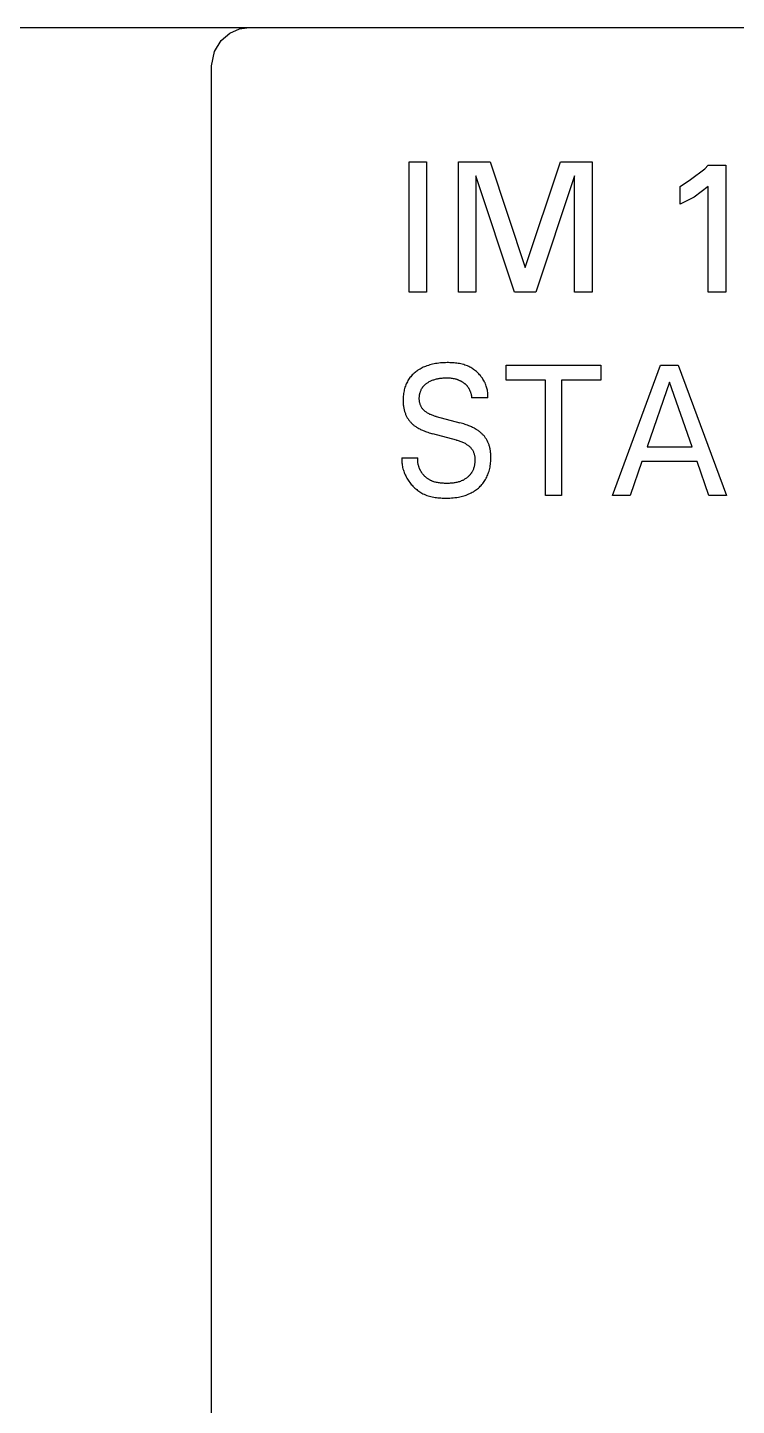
# Model space of a CAD drawing. Extents: x 10 to 879, y 6 to 221.
# Drawn here: x 616.23 to 622.99, y 180.49 to 193.62 of the extents above; entities that cross this region are included whole.
import ezdxf

# ---------------------------------------------------------------- set-up
doc = ezdxf.new("R2010")
doc.units = 0
doc.header["$LTSCALE"] = 5
doc.header["$MEASUREMENT"] = 0
doc.layers.get('0').update_dxf_attribs({"linetype": 'CONTINUOUS'})

msp = doc.modelspace()

# ---------------------------------------------------------------- linework, layer by layer
at = {"color": 7, "linetype": 'Continuous'}
for p, q in [((598.255, 193.624), (630.405, 193.624)), ((618.073, 193.499), (618.156, 193.57)), ((618.156, 193.57), (618.249, 193.611)), ((618.249, 193.611), (618.343, 193.624)), ((618.01, 193.396), (618.073, 193.499)), ((617.983, 193.259), (618.01, 193.396)), ((617.983, 106.671), (617.983, 193.259)), ((619.866, 191.103), (619.866, 192.345)), ((619.866, 192.345), (620.033, 192.345)), ((620.033, 192.345), (620.033, 191.103)), ((620.336, 191.103), (620.336, 192.345)), ((620.336, 192.345), (620.638, 192.345)), ((620.638, 192.345), (620.973, 191.338)), ((620.973, 191.338), (621.309, 192.345)), ((621.309, 192.345), (621.611, 192.345)), ((621.611, 192.345), (621.611, 191.103)), ((622.551, 192.177), (622.686, 192.278)), ((622.686, 192.278), (622.719, 192.312)), ((622.719, 192.312), (622.887, 192.312)), ((622.887, 192.312), (622.887, 191.103)), ((620.503, 192.211), (620.503, 191.103)), ((620.873, 191.103), (620.503, 192.211)), ((621.443, 192.211), (621.074, 191.103)), ((621.443, 191.103), (621.443, 192.211)), ((622.451, 192.11), (622.551, 192.177)), ((622.451, 191.942), (622.451, 192.11)), ((622.719, 192.11), (622.585, 192.009)), ((622.719, 191.103), (622.719, 192.11)), ((622.585, 192.009), (622.451, 191.942)), ((620.033, 191.103), (619.866, 191.103)), ((620.503, 191.103), (620.336, 191.103)), ((621.074, 191.103), (620.873, 191.103)), ((621.611, 191.103), (621.443, 191.103)), ((622.887, 191.103), (622.719, 191.103)), ((620.023, 190.395), (620.012, 190.391)), ((620.036, 190.4), (620.023, 190.395)), ((620.05, 190.405), (620.036, 190.4)), ((620.063, 190.409), (620.05, 190.405)), ((620.077, 190.413), (620.063, 190.409)), ((620.091, 190.416), (620.077, 190.413)), ((620.105, 190.419), (620.091, 190.416)), ((620.119, 190.422), (620.105, 190.419)), ((620.134, 190.424), (620.119, 190.422)), ((620.15, 190.426), (620.134, 190.424)), ((620.166, 190.428), (620.15, 190.426)), ((620.181, 190.429), (620.166, 190.428)), ((620.197, 190.43), (620.181, 190.429)), ((620.213, 190.43), (620.197, 190.43)), ((620.229, 190.431), (620.213, 190.43)), ((620.242, 190.431), (620.229, 190.431)), ((620.255, 190.43), (620.242, 190.431)), ((620.269, 190.43), (620.255, 190.43)), ((620.282, 190.429), (620.269, 190.43)), ((620.295, 190.428), (620.282, 190.429)), ((620.309, 190.427), (620.295, 190.428)), ((620.322, 190.425), (620.309, 190.427)), ((620.335, 190.423), (620.322, 190.425)), ((620.348, 190.421), (620.335, 190.423)), ((620.361, 190.418), (620.348, 190.421)), ((620.374, 190.415), (620.361, 190.418)), ((620.387, 190.412), (620.374, 190.415)), ((620.399, 190.408), (620.387, 190.412)), ((620.412, 190.404), (620.399, 190.408)), ((620.424, 190.399), (620.412, 190.404)), ((620.436, 190.393), (620.424, 190.399)), ((620.445, 190.389), (620.436, 190.393)), ((620.793, 190.265), (620.793, 190.406)), ((620.793, 190.406), (621.695, 190.406)), ((621.695, 190.406), (621.695, 190.265)), ((621.806, 189.164), (622.265, 190.406)), ((622.265, 190.406), (622.433, 190.406)), ((622.433, 190.406), (622.892, 189.164)), ((619.861, 190.269), (619.855, 190.259)), ((619.868, 190.278), (619.861, 190.269)), ((619.875, 190.288), (619.868, 190.278)), ((619.882, 190.297), (619.875, 190.288)), ((619.889, 190.305), (619.882, 190.297)), ((619.897, 190.314), (619.889, 190.305)), ((619.906, 190.322), (619.897, 190.314)), ((619.914, 190.33), (619.906, 190.322)), ((619.923, 190.337), (619.914, 190.33)), ((619.932, 190.344), (619.923, 190.337)), ((619.941, 190.351), (619.932, 190.344)), ((619.951, 190.358), (619.941, 190.351)), ((619.961, 190.364), (619.951, 190.358)), ((619.971, 190.37), (619.961, 190.364)), ((619.981, 190.376), (619.971, 190.37)), ((619.991, 190.381), (619.981, 190.376)), ((620.001, 190.386), (619.991, 190.381)), ((620.012, 190.391), (620.001, 190.386)), ((620.08, 190.26), (620.088, 190.263)), ((620.088, 190.263), (620.095, 190.266)), ((620.095, 190.266), (620.102, 190.268)), ((620.102, 190.268), (620.111, 190.271)), ((620.111, 190.271), (620.119, 190.273)), ((620.119, 190.273), (620.127, 190.275)), ((620.127, 190.275), (620.136, 190.277)), ((620.136, 190.277), (620.144, 190.279)), ((620.144, 190.279), (620.153, 190.28)), ((620.153, 190.28), (620.161, 190.282)), ((620.161, 190.282), (620.171, 190.283)), ((620.171, 190.283), (620.181, 190.284)), ((620.181, 190.284), (620.19, 190.285)), ((620.19, 190.285), (620.2, 190.286)), ((620.2, 190.286), (620.21, 190.286)), ((620.21, 190.286), (620.219, 190.286)), ((620.219, 190.286), (620.229, 190.286)), ((620.229, 190.286), (620.238, 190.286)), ((620.238, 190.286), (620.248, 190.286)), ((620.248, 190.286), (620.258, 190.285)), ((620.258, 190.285), (620.267, 190.284)), ((620.267, 190.284), (620.277, 190.283)), ((620.277, 190.283), (620.286, 190.281)), ((620.286, 190.281), (620.297, 190.279)), ((620.297, 190.279), (620.307, 190.277)), ((620.307, 190.277), (620.312, 190.275)), ((620.312, 190.275), (620.317, 190.274)), ((620.317, 190.274), (620.322, 190.272)), ((620.322, 190.272), (620.327, 190.27)), ((620.327, 190.27), (620.332, 190.268)), ((620.332, 190.268), (620.337, 190.266)), ((620.337, 190.266), (620.342, 190.264)), ((620.342, 190.264), (620.346, 190.262)), ((620.346, 190.262), (620.35, 190.26)), ((620.455, 190.383), (620.445, 190.389)), ((620.464, 190.378), (620.455, 190.383)), ((620.473, 190.372), (620.464, 190.378)), ((620.482, 190.366), (620.473, 190.372)), ((620.491, 190.36), (620.482, 190.366)), ((620.499, 190.353), (620.491, 190.36)), ((620.508, 190.346), (620.499, 190.353)), ((620.516, 190.339), (620.508, 190.346)), ((620.523, 190.332), (620.516, 190.339)), ((620.531, 190.324), (620.523, 190.332)), ((620.538, 190.316), (620.531, 190.324)), ((620.546, 190.308), (620.538, 190.316)), ((620.552, 190.299), (620.546, 190.308)), ((620.559, 190.29), (620.552, 190.299)), ((620.565, 190.282), (620.559, 190.29)), ((620.571, 190.273), (620.565, 190.282)), ((620.576, 190.264), (620.571, 190.273)), ((620.581, 190.255), (620.576, 190.264)), ((621.168, 190.265), (620.793, 190.265)), ((621.168, 189.164), (621.168, 190.265)), ((621.321, 190.265), (621.321, 189.164)), ((621.695, 190.265), (621.321, 190.265)), ((619.813, 190.136), (619.812, 190.123)), ((619.815, 190.148), (619.813, 190.136)), ((619.818, 190.161), (619.815, 190.148)), ((619.82, 190.173), (619.818, 190.161)), ((619.824, 190.185), (619.82, 190.173)), ((619.827, 190.196), (619.824, 190.185)), ((619.831, 190.207), (619.827, 190.196)), ((619.835, 190.218), (619.831, 190.207)), ((619.839, 190.229), (619.835, 190.218)), ((619.844, 190.239), (619.839, 190.229)), ((619.85, 190.249), (619.844, 190.239)), ((619.855, 190.259), (619.85, 190.249)), ((619.967, 190.125), (619.969, 190.132)), ((619.969, 190.132), (619.97, 190.138)), ((619.97, 190.138), (619.972, 190.145)), ((619.972, 190.145), (619.974, 190.151)), ((619.974, 190.151), (619.976, 190.157)), ((619.976, 190.157), (619.978, 190.163)), ((619.978, 190.163), (619.981, 190.169)), ((619.981, 190.169), (619.983, 190.174)), ((619.983, 190.174), (619.986, 190.18)), ((619.986, 190.18), (619.989, 190.185)), ((619.989, 190.185), (619.992, 190.19)), ((619.992, 190.19), (619.996, 190.195)), ((619.996, 190.195), (619.999, 190.2)), ((619.999, 190.2), (620.003, 190.205)), ((620.003, 190.205), (620.007, 190.21)), ((620.007, 190.21), (620.012, 190.215)), ((620.012, 190.215), (620.016, 190.219)), ((620.016, 190.219), (620.021, 190.223)), ((620.021, 190.223), (620.026, 190.228)), ((620.026, 190.228), (620.031, 190.231)), ((620.031, 190.231), (620.036, 190.235)), ((620.036, 190.235), (620.041, 190.239)), ((620.041, 190.239), (620.047, 190.242)), ((620.047, 190.242), (620.052, 190.246)), ((620.052, 190.246), (620.059, 190.25)), ((620.059, 190.25), (620.066, 190.253)), ((620.066, 190.253), (620.073, 190.257)), ((620.073, 190.257), (620.08, 190.26)), ((620.35, 190.26), (620.354, 190.258)), ((620.354, 190.258), (620.359, 190.256)), ((620.359, 190.256), (620.363, 190.254)), ((620.363, 190.254), (620.367, 190.252)), ((620.367, 190.252), (620.371, 190.249)), ((620.371, 190.249), (620.375, 190.247)), ((620.375, 190.247), (620.379, 190.244)), ((620.379, 190.244), (620.383, 190.241)), ((620.383, 190.241), (620.386, 190.239)), ((620.386, 190.239), (620.39, 190.236)), ((620.39, 190.236), (620.393, 190.233)), ((620.393, 190.233), (620.397, 190.231)), ((620.397, 190.231), (620.4, 190.228)), ((620.4, 190.228), (620.403, 190.225)), ((620.403, 190.225), (620.406, 190.222)), ((620.406, 190.222), (620.41, 190.219)), ((620.41, 190.219), (620.413, 190.215)), ((620.413, 190.215), (620.416, 190.212)), ((620.416, 190.212), (620.419, 190.209)), ((620.419, 190.209), (620.421, 190.205)), ((620.421, 190.205), (620.424, 190.202)), ((620.424, 190.202), (620.427, 190.199)), ((620.427, 190.199), (620.429, 190.195)), ((620.429, 190.195), (620.432, 190.192)), ((620.432, 190.192), (620.434, 190.188)), ((620.434, 190.188), (620.436, 190.184)), ((620.436, 190.184), (620.438, 190.181)), ((620.438, 190.181), (620.44, 190.177)), ((620.44, 190.177), (620.442, 190.173)), ((620.442, 190.173), (620.444, 190.169)), ((620.444, 190.169), (620.446, 190.165)), ((620.446, 190.165), (620.447, 190.161)), ((620.447, 190.161), (620.449, 190.157)), ((620.449, 190.157), (620.451, 190.153)), ((620.451, 190.153), (620.452, 190.149)), ((620.452, 190.149), (620.453, 190.145)), ((620.453, 190.145), (620.455, 190.14)), ((620.455, 190.14), (620.456, 190.136)), ((620.456, 190.136), (620.457, 190.131)), ((620.457, 190.131), (620.458, 190.127)), ((620.586, 190.246), (620.581, 190.255)), ((620.591, 190.237), (620.586, 190.246)), ((620.595, 190.227), (620.591, 190.237)), ((620.599, 190.218), (620.595, 190.227)), ((620.602, 190.208), (620.599, 190.218)), ((620.605, 190.198), (620.602, 190.208)), ((620.608, 190.188), (620.605, 190.198)), ((620.611, 190.178), (620.608, 190.188)), ((620.613, 190.168), (620.611, 190.178)), ((620.615, 190.158), (620.613, 190.168)), ((620.616, 190.147), (620.615, 190.158)), ((620.617, 190.137), (620.616, 190.147)), ((620.618, 190.127), (620.617, 190.137)), ((622.35, 190.246), (622.136, 189.629)), ((622.565, 189.629), (622.35, 190.246)), ((619.81, 190.098), (619.809, 190.085)), ((619.809, 190.085), (619.809, 190.072)), ((619.809, 190.072), (619.809, 190.064)), ((619.809, 190.064), (619.809, 190.055)), ((619.809, 190.055), (619.81, 190.046)), ((619.812, 190.123), (619.81, 190.11)), ((619.81, 190.11), (619.81, 190.098)), ((619.81, 190.046), (619.81, 190.037)), ((619.81, 190.037), (619.811, 190.029)), ((619.811, 190.029), (619.812, 190.02)), ((619.812, 190.02), (619.813, 190.011)), ((619.813, 190.011), (619.815, 190.003)), ((619.815, 190.003), (619.816, 189.994)), ((619.964, 190.098), (619.965, 190.105)), ((619.964, 190.091), (619.964, 190.098)), ((619.964, 190.085), (619.964, 190.091)), ((619.964, 190.079), (619.964, 190.085)), ((619.965, 190.073), (619.964, 190.079)), ((619.965, 190.112), (619.966, 190.119)), ((619.965, 190.105), (619.965, 190.112)), ((619.965, 190.067), (619.965, 190.073)), ((619.966, 190.061), (619.965, 190.067)), ((619.966, 190.119), (619.967, 190.125)), ((619.967, 190.055), (619.966, 190.061)), ((619.968, 190.049), (619.967, 190.055)), ((619.97, 190.043), (619.968, 190.049)), ((619.971, 190.038), (619.97, 190.043)), ((619.973, 190.032), (619.971, 190.038)), ((619.975, 190.026), (619.973, 190.032)), ((619.977, 190.021), (619.975, 190.026)), ((619.979, 190.016), (619.977, 190.021)), ((619.982, 190.01), (619.979, 190.016)), ((619.985, 190.005), (619.982, 190.01)), ((619.988, 190), (619.985, 190.005)), ((619.992, 189.995), (619.988, 190)), ((620.458, 190.127), (620.459, 190.122)), ((620.459, 190.122), (620.46, 190.118)), ((620.46, 190.118), (620.46, 190.113)), ((620.46, 190.113), (620.461, 190.109)), ((620.461, 190.109), (620.461, 190.104)), ((620.461, 190.104), (620.462, 190.1)), ((620.462, 190.1), (620.462, 190.095)), ((620.617, 190.095), (620.462, 190.095)), ((620.617, 190.095), (620.618, 190.106)), ((620.618, 190.116), (620.618, 190.127)), ((620.618, 190.106), (620.618, 190.116)), ((619.816, 189.994), (619.818, 189.986)), ((619.818, 189.986), (619.82, 189.979)), ((619.82, 189.979), (619.822, 189.972)), ((619.822, 189.972), (619.824, 189.965)), ((619.824, 189.965), (619.826, 189.958)), ((619.826, 189.958), (619.828, 189.951)), ((619.828, 189.951), (619.831, 189.945)), ((619.831, 189.945), (619.833, 189.938)), ((619.833, 189.938), (619.836, 189.931)), ((619.836, 189.931), (619.839, 189.925)), ((619.839, 189.925), (619.842, 189.919)), ((619.842, 189.919), (619.846, 189.912)), ((619.846, 189.912), (619.849, 189.906)), ((619.849, 189.906), (619.852, 189.9)), ((619.852, 189.9), (619.856, 189.895)), ((619.856, 189.895), (619.86, 189.889)), ((619.86, 189.889), (619.864, 189.883)), ((619.864, 189.883), (619.868, 189.878)), ((619.868, 189.878), (619.873, 189.872)), ((619.873, 189.872), (619.877, 189.867)), ((619.996, 189.991), (619.992, 189.995)), ((619.999, 189.986), (619.996, 189.991)), ((620.003, 189.981), (619.999, 189.986)), ((620.008, 189.977), (620.003, 189.981)), ((620.012, 189.973), (620.008, 189.977)), ((620.017, 189.969), (620.012, 189.973)), ((620.021, 189.965), (620.017, 189.969)), ((620.026, 189.961), (620.021, 189.965)), ((620.031, 189.958), (620.026, 189.961)), ((620.036, 189.954), (620.031, 189.958)), ((620.043, 189.95), (620.036, 189.954)), ((620.05, 189.946), (620.043, 189.95)), ((620.057, 189.942), (620.05, 189.946)), ((620.065, 189.938), (620.057, 189.942)), ((620.072, 189.935), (620.065, 189.938)), ((620.079, 189.932), (620.072, 189.935)), ((620.087, 189.929), (620.079, 189.932)), ((620.095, 189.926), (620.087, 189.929)), ((620.102, 189.923), (620.095, 189.926)), ((620.11, 189.921), (620.102, 189.923)), ((620.118, 189.919), (620.11, 189.921)), ((620.126, 189.916), (620.118, 189.919)), ((620.126, 189.916), (620.351, 189.857)), ((619.877, 189.867), (619.882, 189.862)), ((619.882, 189.862), (619.886, 189.857)), ((619.886, 189.857), (619.891, 189.852)), ((619.891, 189.852), (619.897, 189.847)), ((619.897, 189.847), (619.902, 189.842)), ((619.902, 189.842), (619.908, 189.838)), ((619.908, 189.838), (619.913, 189.833)), ((619.913, 189.833), (619.919, 189.829)), ((619.919, 189.829), (619.925, 189.825)), ((619.925, 189.825), (619.931, 189.821)), ((619.931, 189.821), (619.937, 189.817)), ((619.937, 189.817), (619.943, 189.813)), ((619.943, 189.813), (619.951, 189.808)), ((619.951, 189.808), (619.96, 189.804)), ((619.96, 189.804), (619.968, 189.799)), ((619.968, 189.799), (619.976, 189.795)), ((619.976, 189.795), (619.985, 189.791)), ((619.985, 189.791), (619.993, 189.787)), ((619.993, 189.787), (620.002, 189.783)), ((620.002, 189.783), (620.01, 189.78)), ((620.01, 189.78), (620.022, 189.775)), ((620.022, 189.775), (620.033, 189.771)), ((620.033, 189.771), (620.045, 189.767)), ((620.045, 189.767), (620.057, 189.763)), ((620.057, 189.763), (620.069, 189.759)), ((620.069, 189.759), (620.081, 189.756)), ((620.081, 189.756), (620.093, 189.753)), ((620.318, 189.693), (620.093, 189.753)), ((620.363, 189.853), (620.351, 189.857)), ((620.376, 189.85), (620.363, 189.853)), ((620.388, 189.846), (620.376, 189.85)), ((620.4, 189.842), (620.388, 189.846)), ((620.412, 189.838), (620.4, 189.842)), ((620.424, 189.834), (620.412, 189.838)), ((620.436, 189.829), (620.424, 189.834)), ((620.445, 189.825), (620.436, 189.829)), ((620.454, 189.822), (620.445, 189.825)), ((620.463, 189.818), (620.454, 189.822)), ((620.472, 189.813), (620.463, 189.818)), ((620.48, 189.809), (620.472, 189.813)), ((620.489, 189.805), (620.48, 189.809)), ((620.497, 189.8), (620.489, 189.805)), ((620.506, 189.795), (620.497, 189.8)), ((620.512, 189.791), (620.506, 189.795)), ((620.518, 189.787), (620.512, 189.791)), ((620.525, 189.783), (620.518, 189.787)), ((620.531, 189.779), (620.525, 189.783)), ((620.537, 189.774), (620.531, 189.779)), ((620.542, 189.77), (620.537, 189.774)), ((620.548, 189.765), (620.542, 189.77)), ((620.554, 189.76), (620.548, 189.765)), ((620.559, 189.755), (620.554, 189.76)), ((620.564, 189.75), (620.559, 189.755)), ((620.569, 189.745), (620.564, 189.75)), ((620.574, 189.74), (620.569, 189.745)), ((620.579, 189.735), (620.574, 189.74)), ((620.318, 189.693), (620.326, 189.691)), ((620.326, 189.691), (620.335, 189.688)), ((620.335, 189.688), (620.343, 189.685)), ((620.343, 189.685), (620.351, 189.683)), ((620.351, 189.683), (620.36, 189.68)), ((620.36, 189.68), (620.368, 189.677)), ((620.368, 189.677), (620.376, 189.673)), ((620.376, 189.673), (620.384, 189.67)), ((620.384, 189.67), (620.392, 189.666)), ((620.392, 189.666), (620.4, 189.662)), ((620.4, 189.662), (620.408, 189.657)), ((620.408, 189.657), (620.415, 189.652)), ((620.415, 189.652), (620.421, 189.649)), ((620.421, 189.649), (620.426, 189.645)), ((620.426, 189.645), (620.431, 189.641)), ((620.431, 189.641), (620.436, 189.637)), ((620.436, 189.637), (620.441, 189.633)), ((620.441, 189.633), (620.446, 189.629)), ((620.446, 189.629), (620.451, 189.624)), ((620.451, 189.624), (620.455, 189.619)), ((620.455, 189.619), (620.459, 189.614)), ((620.459, 189.614), (620.463, 189.609)), ((620.463, 189.609), (620.467, 189.604)), ((620.584, 189.729), (620.579, 189.735)), ((620.588, 189.724), (620.584, 189.729)), ((620.592, 189.718), (620.588, 189.724)), ((620.596, 189.712), (620.592, 189.718)), ((620.6, 189.706), (620.596, 189.712)), ((620.604, 189.7), (620.6, 189.706)), ((620.608, 189.694), (620.604, 189.7)), ((620.611, 189.687), (620.608, 189.694)), ((620.615, 189.681), (620.611, 189.687)), ((620.618, 189.674), (620.615, 189.681)), ((620.621, 189.668), (620.618, 189.674)), ((620.624, 189.661), (620.621, 189.668)), ((620.626, 189.654), (620.624, 189.661)), ((620.629, 189.647), (620.626, 189.654)), ((620.631, 189.64), (620.629, 189.647)), ((620.633, 189.633), (620.631, 189.64)), ((620.635, 189.626), (620.633, 189.633)), ((620.637, 189.619), (620.635, 189.626)), ((620.639, 189.61), (620.637, 189.619)), ((620.64, 189.601), (620.639, 189.61)), ((622.136, 189.629), (622.565, 189.629)), ((619.796, 189.524), (619.796, 189.512)), ((619.796, 189.524), (619.95, 189.524)), ((619.796, 189.512), (619.796, 189.5)), ((619.796, 189.5), (619.797, 189.488)), ((619.797, 189.488), (619.798, 189.477)), ((619.798, 189.477), (619.799, 189.465)), ((619.949, 189.519), (619.95, 189.524)), ((619.949, 189.514), (619.949, 189.519)), ((619.949, 189.509), (619.949, 189.514)), ((619.949, 189.505), (619.949, 189.509)), ((619.949, 189.5), (619.949, 189.505)), ((619.949, 189.495), (619.949, 189.5)), ((619.949, 189.49), (619.949, 189.495)), ((619.949, 189.486), (619.949, 189.49)), ((619.95, 189.481), (619.949, 189.486)), ((619.95, 189.476), (619.95, 189.481)), ((619.951, 189.472), (619.95, 189.476)), ((620.467, 189.604), (620.471, 189.599)), ((620.471, 189.599), (620.474, 189.593)), ((620.474, 189.593), (620.477, 189.588)), ((620.477, 189.588), (620.48, 189.582)), ((620.48, 189.582), (620.482, 189.575)), ((620.482, 189.575), (620.484, 189.569)), ((620.484, 189.569), (620.486, 189.563)), ((620.486, 189.563), (620.488, 189.556)), ((620.488, 189.556), (620.489, 189.55)), ((620.489, 189.55), (620.491, 189.543)), ((620.491, 189.543), (620.492, 189.536)), ((620.492, 189.536), (620.492, 189.53)), ((620.492, 189.53), (620.493, 189.523)), ((620.493, 189.48), (620.492, 189.472)), ((620.493, 189.523), (620.493, 189.516)), ((620.493, 189.516), (620.494, 189.509)), ((620.494, 189.494), (620.493, 189.487)), ((620.493, 189.487), (620.493, 189.48)), ((620.494, 189.509), (620.494, 189.501)), ((620.494, 189.501), (620.494, 189.494)), ((620.642, 189.592), (620.64, 189.601)), ((620.643, 189.584), (620.642, 189.592)), ((620.642, 189.462), (620.644, 189.475)), ((620.644, 189.575), (620.643, 189.584)), ((620.645, 189.566), (620.644, 189.575)), ((620.644, 189.475), (620.645, 189.489)), ((620.646, 189.557), (620.645, 189.566)), ((620.645, 189.489), (620.646, 189.503)), ((620.646, 189.548), (620.646, 189.557)), ((620.646, 189.539), (620.646, 189.548)), ((620.646, 189.53), (620.646, 189.539)), ((620.646, 189.516), (620.646, 189.53)), ((620.646, 189.503), (620.646, 189.516)), ((622.087, 189.488), (621.976, 189.164)), ((622.613, 189.488), (622.087, 189.488)), ((622.725, 189.164), (622.613, 189.488)), ((619.799, 189.465), (619.801, 189.453)), ((619.801, 189.453), (619.803, 189.441)), ((619.803, 189.441), (619.805, 189.43)), ((619.805, 189.43), (619.808, 189.418)), ((619.808, 189.418), (619.812, 189.407)), ((619.812, 189.407), (619.815, 189.396)), ((619.815, 189.396), (619.82, 189.384)), ((619.82, 189.384), (619.824, 189.373)), ((619.824, 189.373), (619.829, 189.362)), ((619.829, 189.362), (619.834, 189.352)), ((619.834, 189.352), (619.839, 189.341)), ((619.952, 189.467), (619.951, 189.472)), ((619.953, 189.462), (619.952, 189.467)), ((619.954, 189.458), (619.953, 189.462)), ((619.955, 189.453), (619.954, 189.458)), ((619.956, 189.449), (619.955, 189.453)), ((619.958, 189.444), (619.956, 189.449)), ((619.959, 189.439), (619.958, 189.444)), ((619.961, 189.435), (619.959, 189.439)), ((619.962, 189.431), (619.961, 189.435)), ((619.964, 189.426), (619.962, 189.431)), ((619.966, 189.422), (619.964, 189.426)), ((619.968, 189.417), (619.966, 189.422)), ((619.97, 189.413), (619.968, 189.417)), ((619.972, 189.409), (619.97, 189.413)), ((619.974, 189.405), (619.972, 189.409)), ((619.976, 189.401), (619.974, 189.405)), ((619.979, 189.396), (619.976, 189.401)), ((619.981, 189.392), (619.979, 189.396)), ((619.984, 189.388), (619.981, 189.392)), ((619.986, 189.384), (619.984, 189.388)), ((619.989, 189.38), (619.986, 189.384)), ((619.992, 189.376), (619.989, 189.38)), ((619.995, 189.372), (619.992, 189.376)), ((619.998, 189.368), (619.995, 189.372)), ((620.001, 189.364), (619.998, 189.368)), ((620.005, 189.361), (620.001, 189.364)), ((620.008, 189.357), (620.005, 189.361)), ((620.011, 189.353), (620.008, 189.357)), ((620.015, 189.35), (620.011, 189.353)), ((620.018, 189.346), (620.015, 189.35)), ((620.022, 189.343), (620.018, 189.346)), ((620.026, 189.34), (620.022, 189.343)), ((620.429, 189.344), (620.424, 189.339)), ((620.434, 189.348), (620.429, 189.344)), ((620.439, 189.353), (620.434, 189.348)), ((620.443, 189.358), (620.439, 189.353)), ((620.448, 189.363), (620.443, 189.358)), ((620.452, 189.368), (620.448, 189.363)), ((620.456, 189.374), (620.452, 189.368)), ((620.46, 189.379), (620.456, 189.374)), ((620.463, 189.385), (620.46, 189.379)), ((620.467, 189.391), (620.463, 189.385)), ((620.47, 189.397), (620.467, 189.391)), ((620.473, 189.404), (620.47, 189.397)), ((620.476, 189.41), (620.473, 189.404)), ((620.479, 189.417), (620.476, 189.41)), ((620.481, 189.423), (620.479, 189.417)), ((620.484, 189.43), (620.481, 189.423)), ((620.486, 189.437), (620.484, 189.43)), ((620.487, 189.444), (620.486, 189.437)), ((620.489, 189.451), (620.487, 189.444)), ((620.49, 189.458), (620.489, 189.451)), ((620.491, 189.465), (620.49, 189.458)), ((620.492, 189.472), (620.491, 189.465)), ((620.607, 189.34), (620.612, 189.351)), ((620.612, 189.351), (620.617, 189.362)), ((620.617, 189.362), (620.621, 189.373)), ((620.621, 189.373), (620.625, 189.385)), ((620.625, 189.385), (620.629, 189.396)), ((620.629, 189.396), (620.632, 189.408)), ((620.632, 189.408), (620.635, 189.421)), ((620.635, 189.421), (620.638, 189.435)), ((620.638, 189.435), (620.641, 189.448)), ((620.641, 189.448), (620.642, 189.462)), ((619.839, 189.341), (619.845, 189.33)), ((619.845, 189.33), (619.851, 189.32)), ((619.851, 189.32), (619.858, 189.31)), ((619.858, 189.31), (619.864, 189.3)), ((619.864, 189.3), (619.872, 189.29)), ((619.872, 189.29), (619.879, 189.28)), ((619.879, 189.28), (619.887, 189.271)), ((619.887, 189.271), (619.895, 189.262)), ((619.895, 189.262), (619.903, 189.253)), ((619.903, 189.253), (619.912, 189.244)), ((619.912, 189.244), (619.921, 189.236)), ((619.921, 189.236), (619.93, 189.228)), ((619.93, 189.228), (619.939, 189.221)), ((619.939, 189.221), (619.948, 189.213)), ((619.948, 189.213), (619.958, 189.206)), ((620.029, 189.336), (620.026, 189.34)), ((620.033, 189.333), (620.029, 189.336)), ((620.037, 189.33), (620.033, 189.333)), ((620.041, 189.327), (620.037, 189.33)), ((620.045, 189.324), (620.041, 189.327)), ((620.049, 189.322), (620.045, 189.324)), ((620.053, 189.319), (620.049, 189.322)), ((620.057, 189.316), (620.053, 189.319)), ((620.061, 189.314), (620.057, 189.316)), ((620.066, 189.312), (620.061, 189.314)), ((620.07, 189.309), (620.066, 189.312)), ((620.074, 189.307), (620.07, 189.309)), ((620.079, 189.305), (620.074, 189.307)), ((620.083, 189.303), (620.079, 189.305)), ((620.088, 189.301), (620.083, 189.303)), ((620.092, 189.299), (620.088, 189.301)), ((620.097, 189.297), (620.092, 189.299)), ((620.102, 189.296), (620.097, 189.297)), ((620.111, 189.293), (620.102, 189.296)), ((620.119, 189.291), (620.111, 189.293)), ((620.128, 189.289), (620.119, 189.291)), ((620.138, 189.287), (620.128, 189.289)), ((620.147, 189.285), (620.138, 189.287)), ((620.156, 189.284), (620.147, 189.285)), ((620.165, 189.283), (620.156, 189.284)), ((620.175, 189.282), (620.165, 189.283)), ((620.184, 189.281), (620.175, 189.282)), ((620.193, 189.281), (620.184, 189.281)), ((620.203, 189.28), (620.193, 189.281)), ((620.212, 189.28), (620.203, 189.28)), ((620.222, 189.28), (620.212, 189.28)), ((620.231, 189.28), (620.222, 189.28)), ((620.24, 189.28), (620.231, 189.28)), ((620.249, 189.28), (620.24, 189.28)), ((620.259, 189.281), (620.249, 189.28)), ((620.268, 189.281), (620.259, 189.281)), ((620.277, 189.282), (620.268, 189.281)), ((620.286, 189.283), (620.277, 189.282)), ((620.295, 189.284), (620.286, 189.283)), ((620.304, 189.286), (620.295, 189.284)), ((620.313, 189.287), (620.304, 189.286)), ((620.322, 189.289), (620.313, 189.287)), ((620.33, 189.291), (620.322, 189.289)), ((620.339, 189.294), (620.33, 189.291)), ((620.348, 189.296), (620.339, 189.294)), ((620.356, 189.299), (620.348, 189.296)), ((620.364, 189.303), (620.356, 189.299)), ((620.373, 189.306), (620.364, 189.303)), ((620.379, 189.309), (620.373, 189.306)), ((620.385, 189.312), (620.379, 189.309)), ((620.391, 189.316), (620.385, 189.312)), ((620.396, 189.319), (620.391, 189.316)), ((620.402, 189.323), (620.396, 189.319)), ((620.408, 189.327), (620.402, 189.323)), ((620.413, 189.331), (620.408, 189.327)), ((620.419, 189.335), (620.413, 189.331)), ((620.424, 189.339), (620.419, 189.335)), ((620.489, 189.208), (620.499, 189.214)), ((620.499, 189.214), (620.509, 189.221)), ((620.509, 189.221), (620.519, 189.229)), ((620.519, 189.229), (620.528, 189.236)), ((620.528, 189.236), (620.537, 189.244)), ((620.537, 189.244), (620.545, 189.253)), ((620.545, 189.253), (620.554, 189.261)), ((620.554, 189.261), (620.561, 189.27)), ((620.561, 189.27), (620.569, 189.279)), ((620.569, 189.279), (620.576, 189.288)), ((620.576, 189.288), (620.583, 189.298)), ((620.583, 189.298), (620.59, 189.308)), ((620.59, 189.308), (620.596, 189.318)), ((620.596, 189.318), (620.602, 189.329)), ((620.602, 189.329), (620.607, 189.34)), ((619.958, 189.206), (619.968, 189.2)), ((619.968, 189.2), (619.978, 189.193)), ((619.978, 189.193), (619.989, 189.187)), ((619.989, 189.187), (619.999, 189.182)), ((619.999, 189.182), (620.011, 189.176)), ((620.011, 189.176), (620.024, 189.171)), ((620.024, 189.171), (620.036, 189.166)), ((620.036, 189.166), (620.049, 189.162)), ((620.049, 189.162), (620.062, 189.158)), ((620.062, 189.158), (620.074, 189.155)), ((620.074, 189.155), (620.087, 189.152)), ((620.087, 189.152), (620.101, 189.149)), ((620.101, 189.149), (620.114, 189.147)), ((620.114, 189.147), (620.127, 189.145)), ((620.127, 189.145), (620.141, 189.143)), ((620.141, 189.143), (620.154, 189.142)), ((620.154, 189.142), (620.168, 189.141)), ((620.168, 189.141), (620.181, 189.14)), ((620.181, 189.14), (620.195, 189.139)), ((620.195, 189.139), (620.208, 189.139)), ((620.208, 189.139), (620.222, 189.139)), ((620.222, 189.139), (620.238, 189.139)), ((620.238, 189.139), (620.255, 189.14)), ((620.255, 189.14), (620.272, 189.141)), ((620.272, 189.141), (620.288, 189.142)), ((620.288, 189.142), (620.304, 189.144)), ((620.304, 189.144), (620.321, 189.146)), ((620.321, 189.146), (620.337, 189.149)), ((620.337, 189.149), (620.35, 189.152)), ((620.35, 189.152), (620.362, 189.154)), ((620.362, 189.154), (620.375, 189.158)), ((620.375, 189.158), (620.387, 189.161)), ((620.387, 189.161), (620.4, 189.165)), ((620.4, 189.165), (620.412, 189.169)), ((620.412, 189.169), (620.424, 189.174)), ((620.424, 189.174), (620.436, 189.179)), ((620.436, 189.179), (620.447, 189.184)), ((620.447, 189.184), (620.458, 189.189)), ((620.458, 189.189), (620.469, 189.195)), ((620.469, 189.195), (620.479, 189.201)), ((620.479, 189.201), (620.489, 189.208)), ((621.321, 189.164), (621.168, 189.164)), ((621.976, 189.164), (621.806, 189.164)), ((622.892, 189.164), (622.725, 189.164))]:
    msp.add_line(p, q, dxfattribs=at)

doc.saveas('drawing.dxf')
